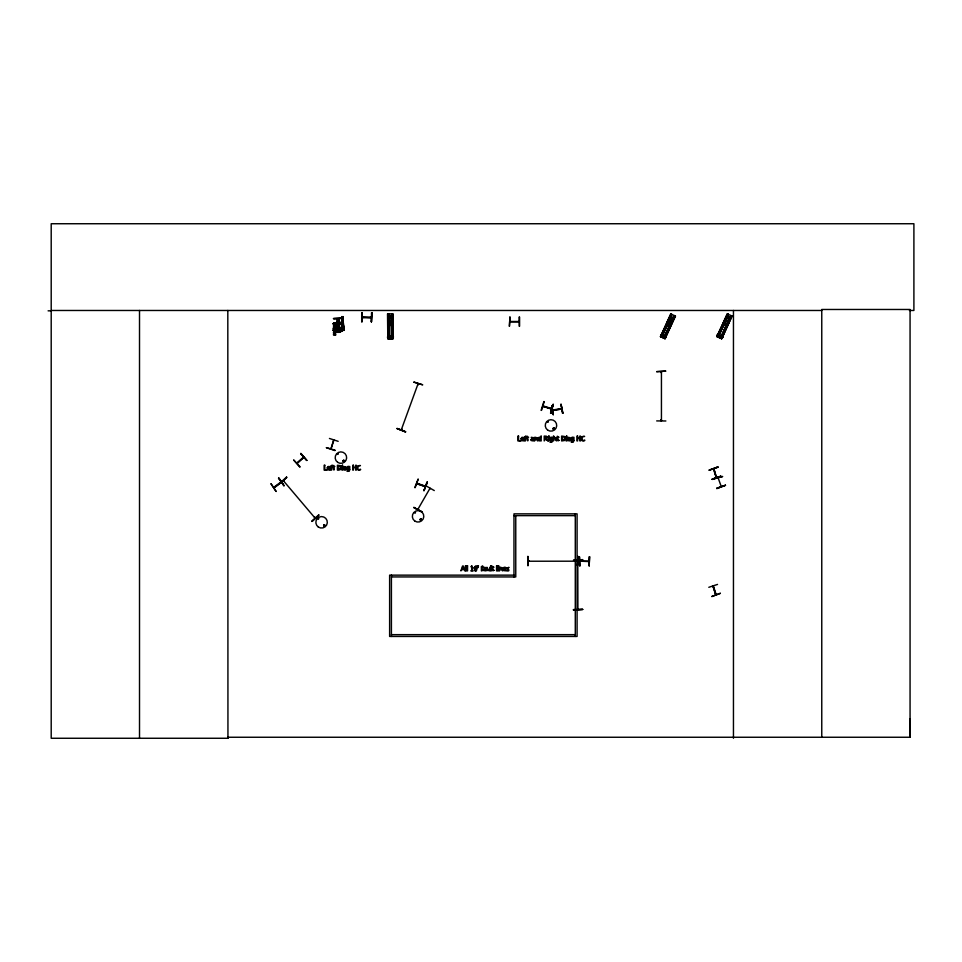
<?xml version="1.0" encoding="UTF-8"?>
<svg xmlns="http://www.w3.org/2000/svg" width="962" height="962" viewBox="0 0 962 962"><rect width="100%" height="100%" fill="white"/><g stroke="black" fill="none" stroke-linecap="round" stroke-linejoin="round"><path stroke-width="1.44" d="M909.403 310.473L913.9 310.473L913.9 223.737L51.202 223.737L51.202 738.263L227.946 738.263L227.826 737.253L910.064 737.253L910.196 718.65M342.544 323.845C343.831 320.142 328.102 323.881 334.463 324.242L341.618 324.242L341.799 324.891L341.775 323.1M333.646 323.472L333.477 330.495L334.367 330.531L334.367 323.1M334.463 324.807L334.548 323.1M342.472 330.495C340.452 322.39 345.37 322.679 333.453 323.557M334.271 330.651L333.321 330.627L336.399 332.335L339.514 332.323L342.58 330.603L342.616 323.1M342.436 324.435L342.7 323.424M430.303 488.78L430.05 488.215L417.797 509.475L418.41 509.367M333.91 440.199L331.084 448.545M577.801 560.377L577.897 609.307M661.435 420.875L661.11 419.853M401.262 429.942L401.599 428.98L401.563 430.05M401.888 429.28L401.262 429.81M715.956 476.635L716.606 477.465M721.259 486.568L718.133 477.91M716.137 594.6L713.335 585.87L713.263 586.916M715.487 593.77L715.8 594.744L712.998 586.183M283.273 480.591L283.946 481.361L283.513 480.387M578.27 561.014L578.27 560.365M337.325 453.944L338.275 453.763L337.65 454.449M323.857 525.408C324.819 527.873 325.12 523.4 323.833 525.685M343.097 460.69C344.168 463.215 344.396 458.718 343.145 460.99M344.468 461.171C343.434 457.647 342.051 463.756 344.576 460.966M415.488 512.734L414.49 512.782L415.428 512.614M419.961 519.54C422.486 517.051 421.115 522.294 420.033 519.757M420.226 519.564C422.186 517.664 420.731 521.969 420.394 519.3M547.402 421.753L548.376 421.969L547.462 421.645M552.934 428.643C556 426.13 552.958 432.034 553.222 428.078M553.138 428.667L554.328 428.451L553.342 429.064M663.588 336.628L662.986 336.291L663.539 336.604M541.137 410.305L543.891 401.539M541.498 410.413L544.215 401.635M543.229 405.928L543.698 406.553M550.529 413.215L553.246 404.425M414.79 487.542L418.217 478.992L415.175 487.674M423.989 490.692L426.972 481.986M427.356 482.118L423.929 490.668L427.393 482.13M329.437 438.456L338.167 441.33M397.078 428.451L405.579 431.974L397.053 428.511M413.913 382.191L422.727 384.836L413.961 382.07M417.989 383.85L418.049 384.752M418.085 384.656L418.386 383.922M418.061 383.766L401.286 429.846L401.527 429.088M561.543 409.078C542.327 411.64 554.629 409.668 560.714 408.718M302.934 457.551L303.571 457.022M314.43 517.412L315.115 518.133L283.345 480.663L284.127 481.036M337.049 323.905L336.183 323.929L336.351 323.004M339.069 323.328C341.498 322.823 338.131 325.264 339.165 323.136M660.449 336.616L670.694 313.925L675.516 316.101L665.091 338.708M660.678 336.724L670.995 314.057M660.714 336.736L671.043 314.081M661.002 336.868L671.223 314.165M671.512 314.297L661.159 336.94L671.596 314.333M661.531 337.109L671.813 314.43M661.712 337.193L667.183 325.192M668.398 322.535L671.44 315.873M661.82 337.241L671.512 315.909M662.133 337.361L663.407 337.939M663.744 338.095L673.436 316.763M663.828 338.131L673.544 316.811M664.045 338.227L674.338 315.56M664.273 338.335L674.602 315.68M664.357 338.371L674.699 315.728M664.634 338.504L674.879 315.801M716.918 336.568L727.248 313.913L732.082 316.101L721.765 338.756L716.918 336.568L727.344 313.961M717.207 336.7L727.573 314.057M717.472 336.82L727.801 314.165M717.556 336.856L727.897 314.213M717.724 336.94L728.078 314.297M718.013 337.073L728.342 314.418L718.097 337.109M718.361 337.229L723.749 325.192M724.963 322.535L728.102 315.909M718.698 337.361L719.985 337.939M719.889 336.243L719.215 337.241M720.394 338.131L725.781 326.094M727.08 323.472L730.014 316.763M720.923 338.371L731.276 315.728M721.127 338.468L731.433 315.801M721.211 338.504L731.529 315.849M721.428 338.6L731.709 315.921M721.656 338.708L731.986 316.053M323.593 525.312C327.236 523.725 322.691 528.559 324.026 524.843M528.234 560.882L529.256 560.87L528.258 561.243M371.296 317.556L362.205 317.087L363.011 317.544M370.346 317.135L371.272 317.135M579.93 561.183L589.093 561.135M413.864 507.539L421.957 511.916L413.876 507.527M426.298 486.002L434.283 490.572M334.367 324.447L342.532 324.519M552.585 410.004L553.523 410.221M340.199 468.963L340.163 466.366L338.071 465.8L338.071 469.552L340.199 468.963A1.599 1.599 0 0 1 339.321 469.48M564.393 439.79L564.357 437.193L562.265 436.628L562.265 440.38L564.393 439.79A1.599 1.599 0 0 1 563.504 440.307M296.957 463.131L303.872 457.311M577.465 561.195L576.442 560.882L577.465 560.87M510.028 321.488L519.119 321.488M580.026 561.183L589.069 561.567M333.573 323.521L342.544 323.557M293.819 460.064L299.759 467.099M297.595 462.602L296.837 463.251L303.391 457.118M303.715 457.323L297.186 463.48M286.58 477.14L279.906 483.477L286.556 477.104M279.822 483.381L286.844 477.441M311.832 521.115L318.771 515.079M661.074 419.985L661.086 420.755M281.349 482.215L274.098 487.602M274.062 487.926L281.433 482.335M318.29 518.217C317.965 520.646 319.733 517.099 318.061 518.758M390.151 338.42L390.764 337.434L390.067 337.373M333.321 330.627L333.321 328.812L336.435 327.14L339.502 327.092L341.546 328.222M333.417 328.92L336.435 327.224L339.502 327.176M339.466 332.287L342.58 330.507M336.351 323.1L336.351 323.929M420.49 518.867L421.32 518.927M709.234 470.045L718.001 467.279M713.78 469.721L713.864 468.747L716.269 477.633L713.395 468.831M712.072 479.064L720.839 476.298M712.181 479.389L722.678 476.503L713.768 478.787M716.714 488.155L725.468 485.329M717.532 584.415L708.802 587.301M576.563 560.846L577.368 561.195L576.466 561.255M371.176 317.544L362.145 317.448M518.939 321.909L510.125 321.909M334.271 324.843L333.634 324.843M281.084 481.902L273.701 487.385L274.146 487.866M333.634 439.899L331.06 448.641M551.923 405.615L553.282 414.706M561.026 404.256L562.842 413.275M552.753 410.329L561.796 409.042M562.89 413.275L561.038 404.244L562.505 413.323M416.991 483.164L425.469 486.171M341.967 316.582L343.109 317.28L341.967 316.582L342.087 318.157M343.747 326.202L343.759 327.585L342.725 327.645L342.7 326.262L343.747 326.202L344.071 330.411L342.749 329.99L342.568 326.274M342.749 329.99L344.071 330.411M333.718 325.962L333.67 323.773L335.077 323.833L335.125 325.926L333.718 325.962L335.125 325.926M314.754 517.219L315.271 517.748M387.842 313.889L388.155 338.792L393.109 338.708L392.809 313.816L387.518 313.889L387.818 338.792L389.406 338.78L389.153 315.344M387.902 316.414L392.508 316.366M387.926 318.097L392.52 318.049M387.951 320.635L392.544 320.574M387.975 322.871L392.568 322.823M387.999 325.397L392.592 325.348M388.119 336.243L392.724 336.195M387.361 337.169L393.494 336.916M390.079 338.78L390.8 338.78M656.685 371.621L665.872 371.116L656.685 371.681M661.471 371.777L661.122 372.679L661.531 371.837M665.872 420.983L656.685 420.911M527.693 556.445L527.801 565.632M573.46 609.559L582.659 609.499M48.1 310.834L51.202 310.822M339.514 332.239L336.399 332.239L334.932 329.232L336.953 328.198L340.957 329.208L339.514 332.323M51.202 310.473L821.764 310.473M362.049 321.885L362.181 312.698M519.119 317.051L519.252 326.25M362.145 317.556L371.392 317.556M333.477 318.518L342.676 318.518M333.285 323.521L342.436 323.521M333.477 327.97L336.111 328.355L333.477 328.319M342.472 330.207L341.714 330.519M513.973 515.644L575.276 515.644M589.634 556.745L589.141 565.933L589.586 556.745M528.354 561.231L577.368 561.195M579.93 565.933L579.461 556.745L579.797 565.933M513.973 575.144L389.622 575.144L389.622 636.447L577.08 636.447L577.08 513.852L513.973 513.852L513.973 576.935M391.414 576.935L515.764 576.935L515.764 515.644M391.414 634.655L575.288 634.655M550.913 408.285L551.719 408.609L543.121 405.94M662.638 337.241L663.203 337.47L663.107 336.363M542.905 406.313L551.743 409.042L543.049 406.289M425.36 486.568L416.823 483.645M416.57 483.67L425.324 486.664M335.113 450.204L326.274 447.631L334.98 450.589M397.029 428.571L405.699 431.661M713.84 468.831L716.546 477.417M726.514 316.354L730.699 318.266M725.817 317.893L730.002 319.805M724.771 320.19L728.956 322.102M723.833 322.234L728.018 324.146M722.787 324.531L726.971 326.443M718.301 334.403L722.486 336.303M717.303 334.74L722.871 337.289M717.219 334.92L722.799 337.458M719.564 336.291L720.237 336.556M669.949 316.354L674.134 318.266M669.251 317.893L673.436 319.805M668.205 320.19L672.39 322.102M667.267 322.234L671.452 324.146M666.221 324.531L670.406 326.443M661.724 334.403L665.908 336.303M660.726 334.74L666.305 337.289M660.653 334.92L666.233 337.458M660.353 336.568L665.187 338.756M339.454 327.128L342.472 328.896M333.321 330.531L336.399 332.335M413.961 507.383L421.933 511.952M283.682 480.495L284.127 481.084M300.625 453.691L306.866 460.449M293.735 460.149L300.084 466.786M278.487 478.294L284.018 485.642M554.389 428.174L554.593 428.775M712.926 585.966L715.704 594.793M551.803 405.627L553.222 414.718M343.759 327.585L343.614 326.214M342.64 327.008L342.725 327.645M342.496 325.481L342.556 327.02M343.518 326.022L343.338 322.703M342.472 326.082L342.352 323.701M342.7 326.262L343.025 330.471M343.398 323.641L343.795 329.93M342.388 325.072L342.292 322.763M343.278 322.847L343.097 319.528M342.171 321.789L342.231 322.907M343.278 321.753L343.061 318.47M342.111 320.683L342.231 321.813M342.063 319.588L342.183 320.851M342.015 318.53L342.147 319.913M343.037 317.472L343.145 318.951M341.991 317.532L342.111 319.011M343.013 316.582L343.121 318.097M392.724 313.816L392.989 338.72M392.472 313.816L392.749 338.72M392.412 338.72L392.231 313.816L392.388 338.72M391.931 315.283L392.099 338.72M391.63 313.828L391.799 338.732M391.354 315.295L391.57 335.798M391.257 315.295L391.462 335.798M391.149 338.732L389.742 338.744M389.045 315.344L389.382 338.78M388.732 313.877L389.093 338.78M388.552 315.344L388.804 338.78M388.432 315.344L388.708 338.78M388.131 313.889L388.492 338.78M387.926 313.889L388.203 338.792M661.435 419.949L661.435 420.779L661.435 371.753M528.078 556.445L528.138 565.632M910.064 737.253L910.064 309.475L821.764 309.475L821.764 737.253M733.453 310.473L733.453 738.263M589.189 556.745L589.249 565.933M575.288 513.852L575.288 636.447M519.588 317.051L519.588 326.25M391.414 575.144L391.414 636.447M371.5 312.698L371.5 321.885M361.712 312.698L361.712 321.885M339.093 318.65L339.057 327.85M337.506 318.65L337.434 327.85M337.097 318.65L337.049 327.85M227.814 310.473L227.946 738.263M139.514 310.473L139.514 738.263M667.832 324.17C669.444 327.934 670.586 321.14 667.832 324.17M724.398 324.17C726.009 327.934 727.152 321.14 724.398 324.17M474.025 567.845C476.334 578.799 479.377 559.812 474.025 567.845M474.699 567.604C474.963 575.42 478.018 563.624 474.699 567.604M349.747 469.697L349.11 471.248L347.041 471.332C352.934 469.684 343.061 470.382 347.931 466.39A1.635 1.635 0 0 1 349.134 466.618L349.747 466.462L349.747 469.697M552.633 440.512L551.996 442.063L549.927 442.159C555.832 440.512 545.959 441.209 550.817 437.217A1.635 1.635 0 0 1 552.02 437.445L552.633 437.289L552.633 440.512M573.941 440.512L573.304 442.063L571.224 442.159C577.128 440.512 567.255 441.209 572.125 437.217A1.635 1.635 0 0 1 573.328 437.445L573.941 437.289L573.941 440.512M331.012 466.029L331 470.105L331.613 470.105L331.613 466.967L333.092 466.967C333.105 471.452 335.329 470.574 333.706 466.967L334.836 466.462L333.706 466.462L333.706 465.416L333.092 466.462C330.399 466.991 334.054 463.395 331.012 466.029M357.708 467.231C357.191 468.855 359.054 470.478 360.437 469.191C361.568 469.757 358.321 470.947 357.611 469.564C353.607 464.526 364.225 465.596 358.886 465.74A1.383 1.383 0 0 0 358.104 466.221L357.708 467.231M481.409 566.81L481.385 570.887L481.998 570.887L481.998 567.748L482.996 567.243C481.421 567.303 484.114 564.345 481.409 566.81M524.783 436.856L524.759 440.933L525.372 440.933L525.372 437.794L526.863 437.794C526.731 442.292 529.316 441.354 527.477 437.794L528.607 437.289L527.477 437.289L527.477 436.243L526.863 437.289C524.17 437.818 527.825 434.223 524.783 436.856M581.89 438.059C581.385 439.682 583.249 441.293 584.619 440.019C585.75 440.584 582.515 441.774 581.806 440.38C577.777 435.365 588.419 436.423 583.068 436.568A1.383 1.383 0 0 0 582.299 437.037L581.89 438.059M327.188 467.881L327.91 469.913L330.243 469.889L327.801 468.65L330.315 468.35L329.689 466.582L328.162 466.498L327.188 467.881M503.078 568.662L503.799 570.694L506.132 570.658L503.691 569.42L506.192 569.119L505.579 567.364L504.052 567.267L503.078 568.662M520.959 438.708L521.681 440.74L524.013 440.704L521.572 439.478L524.074 439.177L523.46 437.409L521.933 437.313L520.959 438.708M538.155 438.696L538.696 440.752L541.185 440.933L541.185 435.858L540.572 437.433A1.659 1.659 0 0 0 539.357 437.217A1.431 1.431 0 0 0 538.588 437.698L538.155 438.696M478.439 565.812L477.861 567.7L477.717 565.812L478.439 565.812M506.637 568.025C508.706 570.153 508.501 569.961 506.589 570.658L508.14 570.947A1.395 1.395 0 0 0 508.862 570.634C509.018 568.326 506.084 568.037 509.09 567.412L506.637 568.025M341.257 467.688L340.259 469.721L337.421 470.105L337.421 465.247L340.271 465.632L341.257 467.688M565.44 438.504L564.453 440.548L561.616 440.933L561.616 436.075L564.466 436.459L565.44 438.504M538.828 438.54C539.261 443.951 541.895 435.509 538.828 438.54M343.218 468.698L343.181 469.047A1.251 1.251 0 0 0 343.374 469.721L346.079 470.105L345.863 466.823L343.482 466.546L345.466 467.712L343.218 468.698M483.225 569.48L483.189 569.829A1.251 1.251 0 0 0 483.381 570.49L486.087 570.887L485.87 567.592L483.489 567.315L485.485 568.482L483.225 569.48M530.928 439.526L530.892 439.874A1.251 1.251 0 0 0 531.084 440.548L533.79 440.933L533.573 437.638L531.192 437.361L533.176 438.54L530.928 439.526M567.412 439.526L567.376 439.874A1.251 1.251 0 0 0 567.556 440.548L570.274 440.933L570.045 437.638L567.664 437.361L569.66 438.54L567.412 439.526M347.39 467.676C347.871 472.823 350.421 464.766 347.39 467.676M550.276 438.504C550.757 443.65 553.306 435.594 550.276 438.504M571.584 438.504C572.065 443.65 574.615 435.594 571.584 438.504M389.297 323.857C390.584 327.741 392.304 321.067 389.297 323.857M547.246 437.397L546.236 438.816L547.967 440.933L545.586 438.997L544.203 440.933L544.203 436.075L546.428 436.195L547.246 437.397M546.572 437.445L544.853 438.468L544.853 436.628L546.572 437.445M343.855 468.759L344.781 469.612L345.466 468.193L343.855 468.759M483.862 569.54L484.788 570.382L485.485 568.975L483.862 569.54M531.565 439.586L532.491 440.44L533.176 439.021L531.565 439.586M568.037 439.586L568.975 440.44L569.66 439.021L568.037 439.586M327.874 467.472C330.182 469.709 329.762 465.38 327.874 467.472M521.644 438.299C523.953 440.536 523.532 436.207 521.644 438.299M503.763 568.253C506.072 570.478 505.651 566.161 503.763 568.253M471.825 566.005L470.827 566.69L471.705 567.135L471.705 570.382L470.827 570.887L473.196 570.887L472.33 570.382L471.825 566.005M333.441 332.876L335.714 332.924L333.441 332.876M333.477 334.752L335.75 334.8L333.477 334.752M553.126 404.389L550.889 413.323L553.126 404.389M462 569.528L460.906 570.887L462.542 566.029L463.335 566.029L464.983 570.887L463.852 569.528L462 569.528M462.926 566.69L462.181 568.975L463.672 568.975L462.926 566.69M675.144 315.921L664.862 338.6L675.228 315.969M730.904 315.56L720.574 338.215L730.94 315.572M335.606 328.583L337.301 329.906L335.678 331.217L337.854 330.17L339.983 331.156L338.347 329.918L340.055 328.607L337.806 329.665L335.606 328.583M339.466 330.507L338.444 332.058L337.434 331.974L336.447 329.762L338.432 329.088L339.466 330.507M300.914 453.427L306.818 460.497L300.878 453.463M318.723 515.031L312.085 521.416L318.723 515.031M535.533 437.482L534.656 437.289L534.656 440.933L535.269 438.215L536.207 437.77L537.517 440.933L537.349 437.734L535.533 437.482M554.401 437.482L553.523 435.858L553.523 440.933L554.136 438.215L555.074 437.77L556.385 440.933L556.216 437.734L554.401 437.482M500.456 567.424L499.579 567.243L499.579 570.887L500.192 568.157L501.142 567.724L502.441 570.887L502.272 567.688L500.456 567.424M489.177 570.478L487.121 570.466L486.928 567.243L488.227 570.394L489.177 569.961L489.79 567.243L489.79 570.887L489.177 570.478M271.056 483.814L276.13 491.498L271.031 483.826M278.848 478.03L283.934 485.702L278.848 478.03M558.994 440.343L557.984 440.235L557.9 437.794L559.03 437.289L557.287 436.243C556.589 437.121 557.046 442.568 559.03 440.343M493.951 570.298L492.941 570.189L492.857 567.748L493.987 567.243L492.243 566.197C491.546 567.075 492.003 572.522 493.987 570.298M717.88 466.919L709.271 470.165L717.88 466.919M720.827 476.238L712.193 479.425L720.803 476.178M725.444 485.269L716.834 488.528L725.444 485.269M720.334 593.326L711.724 596.56L720.334 593.313M343.771 328.523L342.725 328.583L343.783 328.547M577.946 556.433L577.489 565.632L577.897 556.433M582.647 559.68L573.46 560.209L582.647 559.643M582.659 609.379L573.46 609.944L582.659 609.379M371.885 312.698L371.368 321.885L371.885 312.698M509.932 317.051L509.415 326.25L509.932 317.051M342.676 318.182L333.477 318.65L342.676 318.145M518.554 436.075L517.905 436.075L517.905 440.933L520.719 440.933L518.554 440.355L518.554 436.075M548.965 436.039L548.268 436.676L548.965 436.039M566.762 436.039L566.065 436.676L566.762 436.039M577.609 436.075L576.959 436.075L576.959 440.933L577.609 440.933L577.609 438.552L579.833 438.552L579.833 440.933L580.483 440.933L580.483 436.075L579.833 436.075L579.833 437.975L577.609 437.975L577.609 436.075M548.929 437.289L548.316 437.289L548.316 440.933L548.929 440.933L548.929 437.289M566.726 437.289L566.113 437.289L566.113 440.933L566.726 440.933L566.726 437.289M342.58 465.211L341.883 465.848L342.58 465.211M324.783 465.247L324.134 465.247L324.134 470.105L326.948 470.105L324.783 469.528L324.783 465.247M353.415 465.247L352.765 465.247L352.765 470.105L353.415 470.105L353.415 467.724L355.651 467.724L355.651 470.105L356.301 470.105L356.301 465.247L355.651 465.247L355.651 467.159L353.415 467.159L353.415 465.247M342.532 466.462L341.919 466.462L341.919 470.105L342.532 470.105L342.532 466.462M466.017 565.812L465.404 565.812L465.404 570.887L466.017 570.887L466.017 565.812M467.544 565.812L466.931 565.812L466.931 570.887L467.544 570.887L467.544 565.812M491.305 565.812L490.692 565.812L490.692 570.887L491.305 570.887L491.305 565.812M497.15 565.812L496.536 565.812L496.536 570.887L497.15 570.887L497.15 565.812M498.725 565.993L498.015 566.63L498.725 565.993M498.677 567.243L498.063 567.243L498.063 570.887L498.677 570.887L498.677 567.243M338.708 327.85L338.648 318.65L338.588 327.85M547.715 430.146A5.736 5.736 0 0 0 556.697 425.901A5.736 5.736 0 0 0 548.532 420.25A5.736 5.736 0 0 0 547.715 430.146M337.638 462.337A5.748 5.748 0 0 0 346.633 458.092A5.748 5.748 0 0 0 338.456 452.429A5.748 5.748 0 0 0 337.638 462.337M414.802 521.043A5.736 5.736 0 0 0 423.785 516.798A5.736 5.736 0 0 0 415.62 511.147A5.736 5.736 0 0 0 414.802 521.043M318.326 527.032A5.736 5.736 0 0 0 327.308 522.787A5.736 5.736 0 0 0 319.143 517.123A5.736 5.736 0 0 0 318.326 527.032"/></g></svg>
